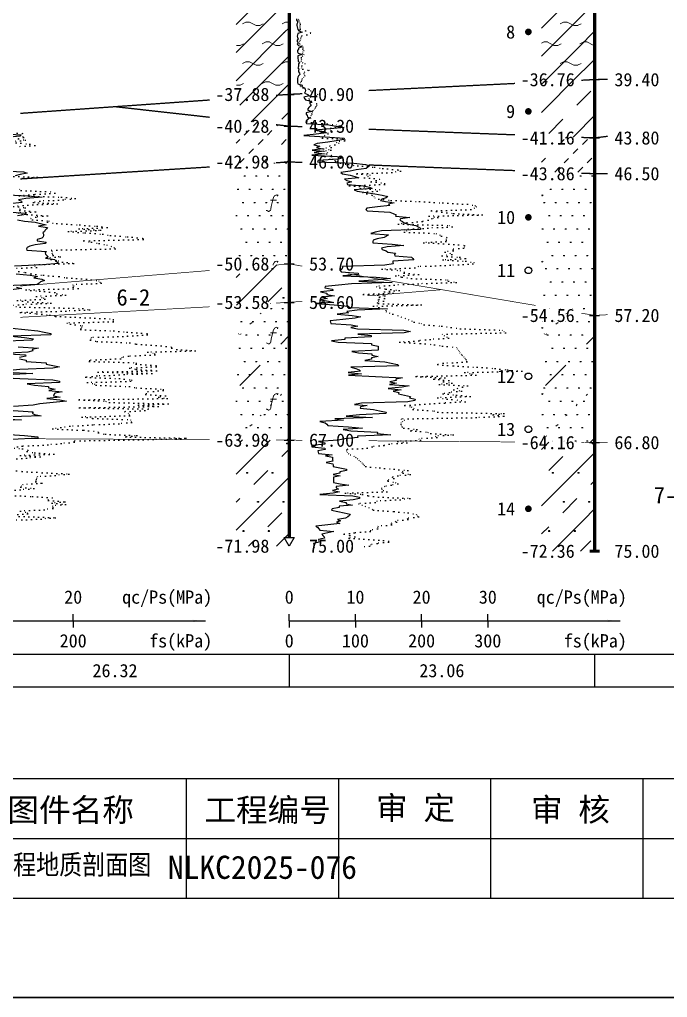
# Model space of a CAD drawing. Extents: x -37 to 3540, y -1485 to 297.
# Drawn here: x 1911.4 to 2009.3, y -891 to -743.4 of the extents above; entities that cross this region are included whole.
import ezdxf
from ezdxf.enums import TextEntityAlignment as Align

# ---------------------------------------------------------------- set-up
doc = ezdxf.new("R2010")
doc.units = 0
doc.linetypes.add('DOT', pattern=[6.35, 0, -6.35])
doc.layers.get('0').update_dxf_attribs({"linetype": 'CONTINUOUS'})
for name, color, linetype in [('CURVE', 200, 'CONTINUOUS'), ('FRAME', 7, 'CONTINUOUS'), ('HOLE', 41, 'CONTINUOUS'), ('RULER', 7, 'CONTINUOUS'), ('SAMPLE', 1, 'CONTINUOUS'), ('STRATUM', 241, 'CONTINUOUS')]:
    doc.layers.add(name, color=color, linetype=linetype)
doc.layers.add('HATCH', color=7, linetype='CONTINUOUS', lineweight=13)
doc.styles.add('ST', font='')
doc.styles.get('ST').set_extended_font_data('SimSun')
pattern_1 = [(45, (1559.7002, -891), (-2.12132, 2.12132), [10, 0]), (26.565, (1560.7743, -891.2536), (5.999823, 5.999812), [0.567, -12.849]), (0, (1560.2073, -891.2536), (0, 6), [0.567, -5.433]), (26.565, (1558.119, -891), (5.999823, 5.999812), [0.567, -12.849]), (0, (1558.626, -890.7464), (0, 6), [0.567, -5.433]), (153.435, (1560.2073, -891.2536), (-5.999818, -5e-06), [1.134, -12.2826]), (26.565, (1563.7743, -888.2536), (5.999823, 5.999812), [0.567, -12.849]), (0, (1563.2073, -888.2536), (0, 6), [0.567, -5.433]), (26.565, (1561.119, -888), (5.999823, 5.999812), [0.567, -12.849]), (0, (1561.626, -887.7464), (0, 6), [0.567, -5.433]), (153.435, (1563.2073, -888.2536), (-5.999818, -5e-06), [1.134, -12.2826])]
pattern_2 = [(45, (1559.7, -891), (-4.24264, 4.24264), [10, 0]), (45, (1560.761, -894.182), (-2.12132, 6.36396), [3, -3])]
pattern_3 = [(45, (1559.7, -891), (-6e-07, 6.99998), [0.9473, -8.9522]), (45, (1561.1, -889.6), (-6e-07, 6.99998), [0.9869, -8.9126]), (45, (1562.5, -888.2), (-6e-07, 6.99998), [1.06018, -8.83931]), (45, (1563.9, -886.8), (-6e-07, 6.99998), [0.94918, -8.95032]), (45, (1565.3, -885.4), (-6e-07, 6.99998), [1.0365, -8.86299]), (45, (1563.2, -891), (-6e-07, 6.99998), [1.01335, -8.88615]), (45, (1564.6, -889.6), (-6e-07, 6.99998), [1.07896, -12.12037]), (45, (1566, -888.2), (-6e-07, 6.99998), [0.99882, -8.90067]), (45, (1560.4, -886.8), (-4e-07, 6.99998), [1.05533, -8.84416]), (45, (1561.8, -885.4), (-4e-07, 6.99998), [1.0365, -8.86299])]
pattern_4 = [(82.875, (1558.8656, -892.206), (0.0003693, 10.0001764), [0.08929, -80.53371]), (143.13, (1558.9666, -892.2818), (-29.999964, 20.000054), [0.12627, -49.87373]), (172.875, (1559.1438, -892.304), (-70.0002457, 9.9996603), [0.17857, -80.44443]), (206.565, (1559.3223, -892.2147), (-9.999705, -9.999687), [0.19954, -22.16046]), (243.435, (1559.4115, -892.0363), (9e-06, -9.999696), [0.19954, -22.16146]), (255.964, (1559.5008, -891.679), (-0.0002, -9.999501), [0.36813, -40.86287]), (255.964, (1559.8108, -890.439), (-0.0002, -9.999501), [1.27838, -39.95262]), (255.964, (1559.8793, -890.165), (-0.0002, -9.999501), [0.28235, -40.94865]), (216.87, (1560.0695, -889.9108), (-9.999982, -10.000018), [0.12627, -49.87373]), (243.435, (1559.9685, -889.9865), (9e-06, -9.999696), [0.19954, -22.16146]), (206.565, (1560.248, -889.8215), (-9.999705, -9.999687), [0.19954, -22.16046]), (172.875, (1560.4252, -889.8437), (-70.0002457, 9.9996603), [0.17857, -80.44443]), (143.13, (1560.5262, -889.9194), (-29.999964, 20.000054), [0.12627, -49.87373]), (82.875, (1560.5152, -890.008), (0.0003693, 10.0001764), [0.08929, -80.53371]), (0, (1559.37, -890.66), (0, 10), [0.89286, -9.10714]), (0, (1559.7252, -891), (1, 2), [0, -1.75]), (0, (1559.7002, -890.975), (1, 2), [0, -1.75]), (0, (1559.7002, -891), (1, 2), [0, -1.75]), (0, (1559.6752, -891), (1, 2), [0, -1.75]), (0, (1559.7002, -891.025), (1, 2), [0, -1.75])]
pattern_5 = [(82.875, (1557.864, -893.6533), (0.000812, 22.000388), [0.1964, -177.1742]), (143.13, (1558.0863, -893.82), (-65.99992, 44.00012), [0.2778, -109.7222]), (172.875, (1558.476, -893.8687), (-154.00054, 21.999253), [0.39285, -176.97775]), (206.565, (1558.869, -893.672), (-21.99935, -21.99931), [0.439, -48.753]), (243.435, (1559.065, -893.28), (2e-05, -21.99933), [0.439, -48.7552]), (255.964, (1559.2615, -892.494), (-0.00044, -21.9989), [0.8099, -89.8983]), (255.964, (1559.9436, -889.7656), (-0.00044, -21.9989), [2.8124, -87.8958]), (255.964, (1560.094, -889.163), (-0.00044, -21.9989), [0.6212, -90.087]), (216.87, (1560.5128, -888.6037), (-21.99996, -22.00004), [0.2778, -109.7222]), (243.435, (1560.291, -888.77), (2e-05, -21.99933), [0.439, -48.7552]), (206.565, (1560.905, -888.407), (-21.99935, -21.99931), [0.439, -48.753]), (172.875, (1561.2952, -888.456), (-154.00054, 21.999253), [0.39285, -176.97775]), (143.13, (1561.5175, -888.6228), (-65.99992, 44.00012), [0.2778, -109.7222]), (82.875, (1561.493, -888.8177), (0.000812, 22.000388), [0.1964, -177.1742]), (0, (1558.975, -890.252), (0, 22), [1.9643, -20.0357]), (0, (1559.755, -891), (2.2, 4.4), [0, -3.85]), (0, (1559.7, -890.945), (2.2, 4.4), [0, -3.85]), (0, (1559.7, -891), (2.2, 4.4), [0, -3.85]), (0, (1559.645, -891), (2.2, 4.4), [0, -3.85]), (0, (1559.7, -891.055), (2.2, 4.4), [0, -3.85])]
pattern_6 = [(45, (1559.7, -891), (-2e-06, 15.39996), [4.3383, -17.4406]), (45, (1565.889, -884.777), (-2e-06, 15.39996), [4.38607, -17.3928]), (45, (1570.849, -879.819), (-2e-06, 15.39996), [3.98994, -17.78894]), (26.565, (1559.7, -883.3), (15.4, 15.4), [0.2123, -34.22315]), (36.8699, (1561.2402, -881.76), (15.4, 15.4), [0.43504, -76.56496]), (315, (1567.4, -875.653), (15.39996, 3e-06), [0.0727, -21.70617]), (26.565, (1567.4, -891), (15.4, 15.4), [0.31845, -34.117]), (26.565, (1568.94, -889.46), (15.4, 15.4), [0.2316, -34.20383]), (90, (1569.71, -888.69), (-15.4, -1e-06), [0.0633, -15.3367]), (26.565, (1570.48, -887.92), (15.4, 15.4), [0.2002, -68.6707]), (36.8699, (1572.0202, -886.38), (15.4, 15.4), [0.2435, -76.7565]), (45, (1573.56, -884.84), (-5e-07, 15.39996), [0.24005, -21.53884]), (315, (1574.911, -883.195), (15.39996, 3e-06), [0.0727, -21.70617]), (36.8699, (1562.7802, -880.22), (15.4, 15.4), [0.22493, -76.77507]), (53.1301, (1564.3202, -878.68), (30.8, 46.2), [0.29564, -76.70436]), (53.1301, (1565.8602, -877.14), (30.8, 46.2), [0.27774, -76.72226])]

# ---------------------------------------------------------------- blocks, each defined once
blk = doc.blocks.new('图签_A3长')
for p, q in [((0, 18), (-380, 18)), ((-188, 0), (-188, 18)), ((-165, 0), (-165, 18)), ((-142, 0), (-142, 18)), ((-119, 0), (-119, 18)), ((-320, 9), (0, 9)), ((-380, 0), (0, 0))]:
    blk.add_line(p, q)
at = {"style": 'ST'}
for s, p in [('图件名称', (-205.49, 13.3)), ('工程编号', (-175.73, 13.3)), ('审 定', (-153.38, 13.61)), ('审 核', (-129.99, 13.36))]:
    blk.add_text(s, height=3.5, dxfattribs=at).set_placement(p, align=Align.MIDDLE_CENTER)
for tag, p in [('01＿单位名称', (-349.98, 8.36)), ('02＿工程名称', (-271.3, 5.16)), ('04＿工程编号', (-176.51, 4.65)), ('05＿日期', (-35.59, 4.65)), ('06＿图号', (-11.16, 4.91))]:
    blk.add_attdef(tag, text='', height=3.5, dxfattribs=at).set_placement(p, align=Align.MIDDLE_CENTER)
at = {"style": 'ST', "width": 0.85}
blk.add_attdef('03＿图件名称', text='', height=3, dxfattribs=at).set_placement((-205.49, 5.05), align=Align.MIDDLE_CENTER)
blk = doc.blocks.new('Arrow')
for points in [[(-3.984779, 0.348623), (0, 0), (-3.189535, 0)], [(-3.189535, 0), (0, 0), (-3.984779, -0.348623)]]:
    blk.add_solid(points)
blk = doc.blocks.new('SampleSoilUndisturbed')
at = {"const_width": 0.5}
blk.add_lwpolyline([(-0.25, 0, 1), (0.25, 0, 1)], format="xyb", close=True, dxfattribs=at)
blk = doc.blocks.new('SampleSoilDisturbed')
blk.add_circle((0, 0), 0.5)

msp = doc.modelspace()

# ---------------------------------------------------------------- hatches: boundary and pattern name
at = {"layer": 'HATCH'}
h = msp.add_hatch(dxfattribs=at)
h.set_pattern_fill('YNNT', color=251, style=0)
h.set_pattern_definition(pattern_1)
h.paths.add_polyline_path([(1998.32, -734.02), (1990.32, -734.86), (1990.32, -752.81), (1998.32, -752.42)])
h.paths.add_polyline_path([(1975.52, -747.93), (1995.03, -747.93), (1995.03, -743.05), (1975.52, -743.05)], flags=9)
h.paths.add_polyline_path([(1986.25, -753.91), (1995.81, -753.91), (1995.81, -750.98), (1986.25, -750.98)], flags=9)
h.paths.add_polyline_path([(1986.25, -735.51), (1995.81, -735.51), (1995.81, -732.58), (1986.25, -732.58)], flags=9)
h = msp.add_hatch(dxfattribs=at)
h.set_pattern_fill('YNNT', color=251, style=0)
h.set_pattern_definition(pattern_1)
h.paths.add_polyline_path([(1952.19, -738.85), (1944.19, -739.17), (1944.19, -755.22), (1952.19, -754.65)])
h.paths.add_polyline_path([(1940.12, -756.14), (1949.68, -756.14), (1949.68, -753.21), (1940.12, -753.21)], flags=9)
h.paths.add_polyline_path([(1940.12, -740.34), (1949.68, -740.34), (1949.68, -737.41), (1940.12, -737.41)], flags=9)
h = msp.add_hatch(dxfattribs=at)
h.set_pattern_fill('FZNT', color=32, style=0)
h.set_pattern_definition(pattern_2)
h.paths.add_polyline_path([(1998.32, -752.42), (1990.32, -752.81), (1990.32, -760.92), (1998.32, -761.22)])
h.paths.add_polyline_path([(1975.51, -759.41), (1991.46, -759.41), (1991.46, -754.46), (1975.51, -754.46)], flags=9)
h.paths.add_polyline_path([(1986.25, -762.71), (1995.81, -762.71), (1995.81, -759.78), (1986.25, -759.78)], flags=9)
h.paths.add_polyline_path([(1986.25, -753.91), (1995.81, -753.91), (1995.81, -750.98), (1986.25, -750.98)], flags=9)
h = msp.add_hatch(dxfattribs=at)
h.set_pattern_fill('FZNT', color=32, style=0)
h.set_pattern_definition(pattern_2)
h.paths.add_polyline_path([(1952.19, -754.65), (1944.19, -755.22), (1944.19, -758.56), (1952.19, -759.45)])
h.paths.add_polyline_path([(1940.12, -760.94), (1949.68, -760.94), (1949.68, -758.01), (1940.12, -758.01)], flags=9)
h.paths.add_polyline_path([(1940.12, -756.14), (1949.68, -756.14), (1949.68, -753.21), (1940.12, -753.21)], flags=9)
h = msp.add_hatch(dxfattribs=at)
h.set_pattern_fill('NZFT', color=52, style=0)
h.set_pattern_definition(pattern_3)
h.paths.add_polyline_path([(1952.19, -759.45), (1944.19, -758.56), (1944.19, -765.36), (1952.19, -764.85)])
h.paths.add_polyline_path([(1940.12, -766.34), (1949.68, -766.34), (1949.68, -763.41), (1940.12, -763.41)], flags=9)
h.paths.add_polyline_path([(1940.12, -760.94), (1949.68, -760.94), (1949.68, -758.01), (1940.12, -758.01)], flags=9)
h = msp.add_hatch(dxfattribs=at)
h.set_pattern_fill('NZFT', color=52, style=0)
h.set_pattern_definition(pattern_3)
h.paths.add_polyline_path([(1998.32, -761.22), (1990.32, -760.92), (1990.32, -766.32), (1998.32, -766.62)])
h.paths.add_polyline_path([(1975.51, -765.21), (1991.46, -765.21), (1991.46, -760.26), (1975.51, -760.26)], flags=9)
h.paths.add_polyline_path([(1986.25, -768.11), (1995.81, -768.11), (1995.81, -765.18), (1986.25, -765.18)], flags=9)
h.paths.add_polyline_path([(1986.25, -762.71), (1995.81, -762.71), (1995.81, -759.78), (1986.25, -759.78)], flags=9)
h = msp.add_hatch(dxfattribs=at)
h.set_pattern_fill('FS', color=142, style=0)
h.set_pattern_definition(pattern_4)
h.paths.add_polyline_path([(1952.19, -764.85), (1944.19, -765.36), (1944.19, -780.91), (1952.19, -780.25)])
h.paths.add_polyline_path([(1940.12, -781.74), (1949.68, -781.74), (1949.68, -778.81), (1940.12, -778.81)], flags=9)
h.paths.add_polyline_path([(1940.12, -766.34), (1949.68, -766.34), (1949.68, -763.41), (1940.12, -763.41)], flags=9)
h = msp.add_hatch(dxfattribs=at)
h.set_pattern_fill('FS', color=142, style=0)
h.set_pattern_definition(pattern_4)
h.paths.add_polyline_path([(1998.32, -766.62), (1990.32, -766.32), (1990.32, -786.68), (1998.32, -788.02)])
h.paths.add_polyline_path([(1967.44, -785.93), (1994.12, -785.93), (1994.12, -780.99), (1967.44, -780.99)], flags=9)
h.paths.add_polyline_path([(1986.25, -789.51), (1995.81, -789.51), (1995.81, -786.58), (1986.25, -786.58)], flags=9)
h.paths.add_polyline_path([(1986.25, -768.11), (1995.81, -768.11), (1995.81, -765.18), (1986.25, -765.18)], flags=9)
h = msp.add_hatch(dxfattribs=at)
h.set_pattern_fill('FZNT', color=32, style=0)
h.set_pattern_definition(pattern_2)
h.paths.add_polyline_path([(1952.19, -780.25), (1944.19, -780.91), (1944.19, -786.5), (1952.19, -786.05)])
h.paths.add_polyline_path([(1919.01, -788.37), (1945.68, -788.37), (1945.68, -783.42), (1919.01, -783.42)], flags=9)
h.paths.add_polyline_path([(1940.12, -787.54), (1949.68, -787.54), (1949.68, -784.61), (1940.12, -784.61)], flags=9)
h.paths.add_polyline_path([(1940.12, -781.74), (1949.68, -781.74), (1949.68, -778.81), (1940.12, -778.81)], flags=9)
h = msp.add_hatch(dxfattribs=at)
h.set_pattern_fill('FS', color=32, scale=2.2, style=0)
h.set_pattern_definition(pattern_5)
h.paths.add_polyline_path([(1952.19, -780.25), (1944.19, -780.91), (1944.19, -786.5), (1952.19, -786.05)])
h.paths.add_polyline_path([(1919.01, -788.37), (1945.68, -788.37), (1945.68, -783.42), (1919.01, -783.42)], flags=9)
h.paths.add_polyline_path([(1940.12, -787.54), (1949.68, -787.54), (1949.68, -784.61), (1940.12, -784.61)], flags=9)
h.paths.add_polyline_path([(1940.12, -781.74), (1949.68, -781.74), (1949.68, -778.81), (1940.12, -778.81)], flags=9)
h = msp.add_hatch(dxfattribs=at)
h.set_pattern_fill('FS', color=142, style=0)
h.set_pattern_definition(pattern_4)
h.paths.add_polyline_path([(1952.19, -786.05), (1944.19, -786.5), (1944.19, -806.81), (1952.19, -806.85)])
h.paths.add_polyline_path([(1940.12, -808.34), (1949.68, -808.34), (1949.68, -805.41), (1940.12, -805.41)], flags=9)
h.paths.add_polyline_path([(1940.12, -787.54), (1949.68, -787.54), (1949.68, -784.61), (1940.12, -784.61)], flags=9)
h = msp.add_hatch(dxfattribs=at)
h.set_pattern_fill('SZFT', color=142, scale=2.2, style=0)
h.set_pattern_definition(pattern_6)
h.paths.add_polyline_path([(1952.19, -786.05), (1944.19, -786.5), (1944.19, -806.81), (1952.19, -806.85)])
h.paths.add_polyline_path([(1940.12, -808.34), (1949.68, -808.34), (1949.68, -805.41), (1940.12, -805.41)], flags=9)
h.paths.add_polyline_path([(1940.12, -787.54), (1949.68, -787.54), (1949.68, -784.61), (1940.12, -784.61)], flags=9)
h = msp.add_hatch(dxfattribs=at)
h.set_pattern_fill('FS', color=142, style=0)
h.set_pattern_definition(pattern_4)
h.paths.add_polyline_path([(1998.32, -788.02), (1990.32, -786.68), (1990.32, -807.16), (1998.32, -807.22)])
h.paths.add_polyline_path([(1975.51, -798.28), (1995.04, -798.28), (1995.04, -793.34), (1975.51, -793.34)], flags=9)
h.paths.add_polyline_path([(1986.25, -808.71), (1995.81, -808.71), (1995.81, -805.78), (1986.25, -805.78)], flags=9)
h.paths.add_polyline_path([(1986.25, -789.51), (1995.81, -789.51), (1995.81, -786.58), (1986.25, -786.58)], flags=9)
h = msp.add_hatch(dxfattribs=at)
h.set_pattern_fill('SZFT', color=142, scale=2.2, style=0)
h.set_pattern_definition(pattern_6)
h.paths.add_polyline_path([(1998.32, -788.02), (1990.32, -786.68), (1990.32, -807.16), (1998.32, -807.22)])
h.paths.add_polyline_path([(1975.51, -798.28), (1995.04, -798.28), (1995.04, -793.34), (1975.51, -793.34)], flags=9)
h.paths.add_polyline_path([(1986.25, -808.71), (1995.81, -808.71), (1995.81, -805.78), (1986.25, -805.78)], flags=9)
h.paths.add_polyline_path([(1986.25, -789.51), (1995.81, -789.51), (1995.81, -786.58), (1986.25, -786.58)], flags=9)
h = msp.add_hatch(dxfattribs=at)
h.set_pattern_fill('FZNT', color=32, style=0)
h.set_pattern_definition(pattern_2)
h.paths.add_polyline_path([(1952.19, -806.85), (1944.19, -806.81), (1944.19, -822.85), (1952.19, -822.85), (1951.44, -821.55), (1952.19, -821.55)])
h.paths.add_polyline_path([(1940.12, -824.34), (1949.68, -824.34), (1949.68, -821.41), (1940.12, -821.41)], flags=9)
h.paths.add_polyline_path([(1940.12, -808.34), (1949.68, -808.34), (1949.68, -805.41), (1940.12, -805.41)], flags=9)
h = msp.add_hatch(dxfattribs=at)
h.set_pattern_fill('FS', color=32, scale=2.2, style=0)
h.set_pattern_definition(pattern_5)
h.paths.add_polyline_path([(1952.19, -806.85), (1944.19, -806.81), (1944.19, -822.85), (1952.19, -822.85), (1951.44, -821.55), (1952.19, -821.55)])
h.paths.add_polyline_path([(1940.12, -824.34), (1949.68, -824.34), (1949.68, -821.41), (1940.12, -821.41)], flags=9)
h.paths.add_polyline_path([(1940.12, -808.34), (1949.68, -808.34), (1949.68, -805.41), (1940.12, -805.41)], flags=9)
h = msp.add_hatch(dxfattribs=at)
h.set_pattern_fill('FZNT', color=32, style=0)
h.set_pattern_definition(pattern_2)
h.paths.add_polyline_path([(1998.32, -807.22), (1990.32, -807.16), (1990.32, -823.62), (1998.32, -823.62)])
h.paths.add_polyline_path([(1975.51, -817.35), (2002.19, -817.35), (2002.19, -812.41), (1975.51, -812.41)], flags=9)
h.paths.add_polyline_path([(1986.25, -825.11), (1995.81, -825.11), (1995.81, -822.18), (1986.25, -822.18)], flags=9)
h.paths.add_polyline_path([(1986.25, -808.71), (1995.81, -808.71), (1995.81, -805.78), (1986.25, -805.78)], flags=9)
h = msp.add_hatch(dxfattribs=at)
h.set_pattern_fill('FS', color=32, scale=2.2, style=0)
h.set_pattern_definition(pattern_5)
h.paths.add_polyline_path([(1998.32, -807.22), (1990.32, -807.16), (1990.32, -823.62), (1998.32, -823.62)])
h.paths.add_polyline_path([(1975.51, -817.35), (2002.19, -817.35), (2002.19, -812.41), (1975.51, -812.41)], flags=9)
h.paths.add_polyline_path([(1986.25, -825.11), (1995.81, -825.11), (1995.81, -822.18), (1986.25, -822.18)], flags=9)
h.paths.add_polyline_path([(1986.25, -808.71), (1995.81, -808.71), (1995.81, -805.78), (1986.25, -805.78)], flags=9)

# ---------------------------------------------------------------- linework, layer by layer
at = {"layer": 'CURVE', "color": 30, "linetype": 'Continuous'}
for points in [[(1953.29, -743.25), (1953.31, -743.45), (1953.45, -743.65), (1953.42, -743.85), (1953.33, -744.05), (1953.36, -744.25), (1953.39, -744.45), (1953.43, -744.65), (1953.47, -744.85), (1953.64, -745.05), (1954.12, -745.25), (1953.48, -745.45), (1953.43, -745.65), (1953.41, -745.85), (1953.43, -746.05), (1953.53, -746.25), (1953.4, -746.45), (1953.41, -746.65), (1953.53, -746.85), (1953.39, -747.05), (1953.59, -747.25), (1954.11, -747.45), (1953.57, -747.65), (1953.58, -747.85), (1953.46, -748.05), (1953.44, -748.25), (1953.53, -748.45), (1954.15, -748.65), (1953.51, -748.85), (1953.51, -749.05), (1953.51, -749.25), (1953.55, -749.45), (1953.52, -749.65), (1953.76, -749.85), (1953.59, -750.05), (1953.6, -750.25), (1953.58, -750.45), (1953.47, -750.65), (1953.64, -750.85), (1953.59, -751.05), (1953.57, -751.25), (1953.76, -751.45), (1953.81, -751.65), (1953.61, -751.85), (1953.48, -752.05), (1953.46, -752.25), (1953.42, -752.45), (1953.44, -752.65), (1953.44, -752.85), (1953.51, -753.05), (1954.13, -753.25), (1954.09, -753.45), (1954.43, -753.65), (1954.58, -753.85), (1954.65, -754.05), (1954.61, -754.25), (1954.52, -754.45), (1955.02, -754.65), (1955.24, -754.85), (1954.4, -755.05), (1954.5, -755.25), (1954.63, -755.45), (1955.3, -755.65), (1955.28, -755.85), (1955.32, -756.05), (1955.49, -756.25), (1955.37, -756.45), (1955.14, -756.65), (1955.01, -756.85), (1955.02, -757.05), (1955.58, -757.25), (1954.74, -757.45), (1954.74, -757.65), (1954.9, -757.85), (1954.94, -758.05), (1955.23, -758.25), (1954.99, -758.45), (1954.74, -758.65), (1954.72, -758.85), (1954.79, -759.05), (1958.17, -759.25), (1959.21, -759.45), (1960.48, -759.65), (1958.4, -759.85), (1956.02, -760.05), (1957.52, -760.25), (1957.81, -760.45), (1956.28, -760.65), (1954.4, -760.85), (1957.6, -761.05), (1960.48, -761.25), (1960.45, -761.45), (1959.3, -761.65), (1958, -761.85), (1956.41, -762.05), (1955.92, -762.25), (1956.8, -762.45), (1956.29, -762.65), (1957.25, -762.85), (1955.68, -763.05), (1957.44, -763.25), (1955.96, -763.45), (1957.54, -763.65), (1955.62, -763.85), (1959.43, -764.05), (1960.34, -764.25), (1959.57, -764.45), (1956.55, -764.65), (1956.45, -764.85), (1961.95, -765.05), (1963.72, -765.25), (1964.3, -765.45), (1964.06, -765.65), (1963.83, -765.85), (1962.28, -766.05), (1961.39, -766.25), (1959.98, -766.45), (1960.24, -766.65), (1961.4, -766.85), (1962.08, -767.05), (1962.71, -767.25), (1960.53, -767.45), (1960.88, -767.65), (1961.6, -767.85), (1960.87, -768.05), (1961, -768.25), (1963.41, -768.45), (1964.32, -768.65), (1964.73, -768.85), (1961.99, -769.05), (1962.46, -769.25), (1963.81, -769.45), (1965.1, -769.65), (1966.25, -769.85), (1967.11, -770.05), (1966.85, -770.25), (1966.19, -770.45), (1965.96, -770.65), (1966.72, -770.85), (1968.03, -771.05), (1967.21, -771.25), (1967.38, -771.45), (1965.51, -771.65), (1963.89, -771.85), (1963.77, -772.05), (1963.95, -772.25), (1967.39, -772.45), (1967.91, -772.65), (1968.33, -772.85), (1968.24, -773.05), (1970.4, -773.25), (1969.02, -773.45), (1968.88, -773.65), (1969.3, -773.85), (1969.55, -774.05), (1970.15, -774.25), (1971.34, -774.45), (1971.67, -774.65), (1972.04, -774.85), (1972.01, -775.05), (1966.12, -775.25), (1965.19, -775.45), (1964.54, -775.65), (1967.21, -775.85), (1966.89, -776.05), (1966.55, -776.25), (1965.48, -776.45), (1964.89, -776.65), (1964.8, -776.85), (1964.81, -777.05), (1967.72, -777.25), (1969.51, -777.45), (1967, -777.65), (1966.12, -777.85), (1966.22, -778.05), (1966.85, -778.25), (1967.08, -778.45), (1968.27, -778.65), (1968.07, -778.85), (1968.13, -779.05), (1970.67, -779.25), (1970.86, -779.45), (1971, -779.65), (1967.86, -779.85), (1967.82, -780.05), (1967.87, -780.25), (1966.62, -780.45), (1960.26, -780.65), (1960.23, -780.85), (1960.15, -781.05), (1959.9, -781.25), (1960.04, -781.45), (1962.61, -781.65), (1962.64, -781.85), (1960.28, -782.05), (1965.32, -782.25), (1967.48, -782.45), (1965.65, -782.65), (1962.71, -782.85), (1967.76, -783.05), (1961.6, -783.25), (1959.64, -783.45), (1957.63, -783.65), (1957.59, -783.85), (1958.69, -784.05), (1958.82, -784.25), (1956.9, -784.45), (1957.87, -784.65), (1957.85, -784.85), (1959.04, -785.05), (1957.24, -785.25), (1957.9, -785.45), (1956.93, -785.65), (1958.1, -785.85), (1958.92, -786.05), (1956.22, -786.25), (1959, -786.45), (1961.08, -786.65), (1961.35, -786.85), (1967.05, -787.05), (1962.46, -787.25), (1960.89, -787.45), (1961.12, -787.65), (1959.41, -787.85), (1961.68, -788.05), (1963.02, -788.25), (1962.15, -788.45), (1960.27, -788.65), (1958.37, -788.85), (1958.44, -789.05), (1958.48, -789.25), (1961.53, -789.45), (1962.53, -789.65), (1961.51, -789.85), (1962.52, -790.05), (1969.51, -790.25), (1970.53, -790.45), (1969.54, -790.65), (1962.55, -790.85), (1964.55, -791.05), (1964.56, -791.25), (1960.58, -791.45), (1960.6, -791.65), (1958.59, -791.85), (1959.6, -792.05), (1964.61, -792.25), (1964.63, -792.45), (1965.63, -792.65), (1965.64, -792.85), (1965.63, -793.05), (1965.64, -793.25), (1961.65, -793.45), (1962.65, -793.65), (1964.65, -793.85), (1964.66, -794.05), (1965.65, -794.25), (1964.61, -794.45), (1964.63, -794.65), (1963.61, -794.85), (1966.61, -795.05), (1967.6, -795.25), (1968.54, -795.45), (1968.76, -795.65), (1961.49, -795.85), (1962.27, -796.05), (1962.76, -796.25), (1962.96, -796.45), (1961.1, -796.65), (1963.11, -796.85), (1961.14, -797.05), (1965.21, -797.25), (1969.28, -797.45), (1968.3, -797.65), (1968.36, -797.85), (1967.38, -798.05), (1968.38, -798.25), (1967.33, -798.45), (1970.31, -798.65), (1969.26, -798.85), (1967.15, -799.05), (1969.08, -799.25), (1967.87, -799.45), (1968.77, -799.65), (1968.68, -799.85), (1969.59, -800.05), (1970.49, -800.25), (1970.35, -800.45), (1971.24, -800.65), (1971.17, -800.85), (1970.11, -801.05), (1963.09, -801.25), (1962.05, -801.45), (1963.97, -801.65), (1962.94, -801.85), (1962.93, -802.05), (1964.9, -802.25), (1965.84, -802.45), (1966.81, -802.65), (1966.8, -802.85), (1962.8, -803.05), (1960.8, -803.25), (1964.79, -803.45), (1959.07, -803.65), (1960.4, -803.85), (1956.83, -804.05), (1957.63, -804.25), (1957.87, -804.45), (1958, -804.65), (1961.12, -804.85), (1963.26, -805.05), (1960.36, -805.25), (1961.49, -805.45), (1965.53, -805.65), (1965.45, -805.85), (1967.52, -806.05), (1962.52, -806.25), (1962.54, -806.45), (1960.57, -806.65), (1959.57, -806.85), (1956.59, -807.05), (1957.59, -807.25), (1957.59, -807.45), (1955.6, -807.65), (1955.59, -807.85), (1957.59, -808.05), (1957.62, -808.25), (1956.51, -808.45), (1956.56, -808.65), (1956.61, -808.85), (1958.66, -809.05), (1957.69, -809.25), (1958.71, -809.45), (1958.72, -809.65), (1958.74, -809.85), (1958.77, -810.05), (1957.79, -810.25), (1958.8, -810.45), (1958.82, -810.65), (1958.84, -810.85), (1959.83, -811.05), (1960.85, -811.25), (1960.86, -811.45), (1959.86, -811.65), (1959.85, -811.85), (1958.83, -812.05), (1959.87, -812.25), (1958.88, -812.45), (1958.89, -812.65), (1958.88, -812.85), (1958.87, -813.05), (1958.89, -813.25), (1959.89, -813.45), (1961.18, -813.65), (1959.29, -813.85), (1959.28, -814.05), (1959.62, -814.25), (1958.73, -814.45), (1959.79, -814.65), (1958.84, -814.85), (1956.8, -815.05), (1961.82, -815.25), (1962.83, -815.45), (1962.83, -815.65), (1961.83, -815.85), (1959.8, -816.05), (1960.79, -816.25), (1960.77, -816.45), (1961.74, -816.65), (1959.72, -816.85), (1959.71, -817.05), (1958.66, -817.25), (1958.59, -817.45), (1959.53, -817.65), (1960.47, -817.85), (1961.41, -818.05), (1961.28, -818.25), (1961.03, -818.45), (1960.7, -818.65), (1959.48, -818.85), (1959.93, -819.05), (1959.32, -819.25), (1959.81, -819.45), (1958.01, -819.65), (1956.19, -819.85), (1956.52, -820.05), (1956.67, -820.25), (1956.8, -820.45), (1958.92, -820.65), (1958.04, -820.85), (1957.13, -821.05), (1957.26, -821.25), (1957.46, -821.45), (1957.54, -821.65), (1956.59, -821.85), (1956.66, -822.05), (1956.72, -822.25), (1955.84, -822.45), (1955.9, -822.65), (1955.93, -822.85), (1955.98, -823.05)], [(1908.32, -760.57), (1911.65, -760.77), (1911.5, -760.97), (1909.52, -761.17)], [(1908.84, -766.17), (1912.03, -766.37), (1912.61, -766.57), (1911.55, -766.77), (1910.77, -766.97)], [(1908.66, -769.77), (1912.68, -769.97), (1914.84, -770.17), (1912.39, -770.37), (1911.28, -770.57), (1911.75, -770.77), (1911.8, -770.97), (1909.94, -771.17)], [(1909.6, -772.37), (1912.3, -772.57), (1912.46, -772.77), (1911.15, -772.97)], [(1911.13, -773.57), (1912.21, -773.77), (1913.79, -773.97), (1914.63, -774.17), (1915.46, -774.37), (1914.32, -774.57), (1915.69, -774.77), (1915.52, -774.97), (1915.3, -775.17), (1915.21, -775.37), (1914.95, -775.57), (1915.07, -775.77), (1915.05, -775.97), (1915.01, -776.17), (1914.82, -776.37), (1914.11, -776.57), (1914.13, -776.77), (1915.47, -776.97), (1915.32, -777.17), (1913.8, -777.37), (1913, -777.57), (1912.59, -777.77), (1912.49, -777.97), (1912.57, -778.17), (1915.51, -778.37), (1915.34, -778.57), (1915.37, -778.77), (1915.59, -778.97), (1915.79, -779.17), (1915.37, -779.37), (1916.78, -779.57), (1916.86, -779.77), (1917.16, -779.97), (1917.36, -780.17), (1914.92, -780.37), (1910.68, -780.57)], [(1910.91, -781.77), (1913.07, -781.97), (1914.14, -782.17), (1913.58, -782.37), (1914.82, -782.57), (1915.24, -782.77), (1914.6, -782.97), (1914.39, -783.17), (1914.1, -783.37), (1909.4, -783.57)], [(1911.01, -783.77), (1911.8, -783.97), (1910.17, -784.17)], [(1910.3, -789.97), (1912.22, -790.17), (1914.21, -790.37), (1915.18, -790.57), (1916.16, -790.77), (1916.17, -790.97), (1910.19, -791.17), (1912.2, -791.37), (1913.55, -791.57), (1913.36, -791.77), (1908.33, -791.97)], [(1911.25, -792.77), (1914.3, -792.97), (1913.34, -793.17), (1913.46, -793.37), (1912.71, -793.57), (1908.96, -793.77), (1912.37, -793.97), (1912.4, -794.17), (1911.42, -794.37)], [(1911.42, -794.57), (1912.44, -794.77), (1912.45, -794.97), (1915.45, -795.17), (1915.45, -795.37), (1916.46, -795.57), (1917.46, -795.77), (1916.47, -795.97), (1911.47, -796.17), (1909.47, -796.37)], [(1909.47, -796.57), (1913.47, -796.77), (1910.47, -796.97)], [(1907.48, -797.37), (1911.47, -797.57), (1916.47, -797.77), (1917.47, -797.97), (1917.49, -798.17), (1912.59, -798.37), (1913.69, -798.57), (1915.8, -798.77), (1915.83, -798.97), (1916.84, -799.17), (1915.85, -799.37), (1917.86, -799.57), (1916.8, -799.77), (1916.62, -799.97), (1916.59, -800.17), (1917.58, -800.37), (1915.57, -800.57), (1917.55, -800.77), (1918.55, -800.97), (1916.54, -801.17), (1914.53, -801.37), (1913.52, -801.57), (1910.52, -801.77)], [(1910.5, -802.37), (1913.49, -802.57), (1913.35, -802.77), (1913.68, -802.97), (1914.73, -803.17), (1908.76, -803.37)], [(1907.76, -803.57), (1911.76, -803.77), (1906.78, -803.97)], [(1909.19, -805.97), (1912.19, -806.17), (1914.21, -806.37), (1914.22, -806.57), (1910.23, -806.77)]]:
    msp.add_lwpolyline(points, dxfattribs=at)
at = {"layer": 'CURVE', "color": 100, "linetype": 'DOT', "ltscale": 0.1}
for points in [[(1953.54, -743.25), (1953.61, -743.45), (1953.69, -743.65), (1953.81, -743.85), (1953.84, -744.05), (1953.81, -744.25), (1953.79, -744.45), (1953.8, -744.65), (1953.85, -744.85), (1954.65, -745.05), (1955.34, -745.25), (1955.45, -745.45), (1954.86, -745.65), (1954.05, -745.85), (1953.92, -746.05), (1953.94, -746.25), (1953.83, -746.45), (1953.79, -746.65), (1953.71, -746.85), (1953.77, -747.05), (1954.05, -747.25), (1954.27, -747.45), (1954.27, -747.65), (1954.2, -747.85), (1954.42, -748.05), (1954.24, -748.25), (1954.13, -748.45), (1954.42, -748.65), (1954.22, -748.85), (1953.97, -749.05), (1954, -749.25), (1954.02, -749.45), (1953.94, -749.65), (1954.14, -749.85), (1954.58, -750.05), (1954.05, -750.25), (1954.1, -750.45), (1953.98, -750.65), (1954.23, -750.85), (1955.19, -751.05), (1954.53, -751.25), (1954.36, -751.45), (1954.45, -751.65), (1954.53, -751.85), (1954.4, -752.05), (1954.16, -752.25), (1954.12, -752.45), (1953.99, -752.65), (1953.95, -752.85), (1953.74, -753.05), (1953.81, -753.25), (1953.87, -753.45), (1954.28, -753.65), (1955.17, -753.85), (1955.37, -754.05), (1955.56, -754.25), (1956.14, -754.45), (1956.51, -754.65), (1956.27, -754.85), (1955.39, -755.05), (1955.17, -755.25), (1955.17, -755.45), (1955.49, -755.65), (1955.55, -755.85), (1956.29, -756.05), (1956.39, -756.25), (1956.23, -756.45), (1956.19, -756.65), (1956.01, -756.85), (1955.77, -757.05), (1955.74, -757.25), (1955.56, -757.45), (1955.6, -757.65), (1955.52, -757.85), (1955.3, -758.05), (1955.43, -758.25), (1954.91, -758.45), (1954.87, -758.65), (1954.8, -758.85), (1957.21, -759.05), (1959.27, -759.25), (1959.61, -759.45), (1959.18, -759.65), (1957.69, -759.85), (1958.45, -760.05), (1958.52, -760.25), (1958.03, -760.45), (1958.05, -760.65), (1957.55, -760.85), (1957.2, -761.05), (1957.24, -761.25), (1960.61, -761.45), (1960.54, -761.65), (1959.28, -761.85), (1959.71, -762.05), (1959.08, -762.25), (1958.26, -762.45), (1958.55, -762.65), (1957.38, -762.85), (1958.49, -763.05), (1957.5, -763.25), (1957.98, -763.45), (1957.84, -763.65), (1958.59, -763.85), (1958.36, -764.05), (1958.7, -764.25), (1958.32, -764.45), (1959.15, -764.65), (1959.21, -764.85), (1959.93, -765.05), (1961.12, -765.25), (1962.54, -765.45), (1965.09, -765.65), (1966.31, -765.85), (1968.61, -766.05), (1969, -766.25), (1967.69, -766.45), (1962.41, -766.65), (1964.41, -766.85), (1964.13, -767.05), (1963.58, -767.25), (1965.9, -767.45), (1965.32, -767.65), (1964.57, -767.85), (1966.57, -768.05), (1966.57, -768.25), (1961.32, -768.45), (1963.54, -768.65), (1962.96, -768.85), (1965.86, -769.05), (1965.5, -769.25), (1963.28, -769.45), (1963.89, -769.65), (1964.69, -769.85), (1964.97, -770.05), (1965.1, -770.25), (1965.72, -770.45), (1967.61, -770.65), (1971.89, -770.85), (1975.42, -771.05), (1979.1, -771.25), (1980.24, -771.45), (1980.49, -771.65), (1980.18, -771.85), (1979.62, -772.05), (1973.69, -772.25), (1975.25, -772.45), (1977.07, -772.65), (1981.36, -772.85), (1973.32, -773.05), (1974.66, -773.25), (1973.71, -773.45), (1973.16, -773.65), (1972.26, -773.85), (1969.92, -774.05), (1968.7, -774.25), (1976.33, -774.45), (1976.79, -774.65), (1973.15, -774.85), (1969.56, -775.05), (1969.97, -775.25), (1969.61, -775.45), (1974.34, -775.65), (1974.89, -775.85), (1975.21, -776.05), (1976, -776.25), (1975.92, -776.45), (1975.88, -776.65), (1975.87, -776.85), (1972.54, -777.05), (1976.32, -777.25), (1978.66, -777.45), (1978.68, -777.65), (1978.52, -777.85), (1976.91, -778.05), (1976.95, -778.25), (1975.74, -778.45), (1976.46, -778.65), (1976.74, -778.85), (1975.3, -779.05), (1977.97, -779.25), (1978.8, -779.45), (1975.45, -779.65), (1978.85, -779.85), (1980.13, -780.05), (1979.94, -780.25), (1976.5, -780.45), (1971.73, -780.65), (1971.16, -780.85), (1966.24, -781.05), (1968.9, -781.25), (1969.54, -781.45), (1969.57, -781.65), (1971.7, -781.85), (1968.29, -782.05), (1969.25, -782.25), (1970.67, -782.45), (1976.09, -782.65), (1976.27, -782.85), (1977.41, -783.05), (1971.65, -783.25), (1968.05, -783.45), (1965.31, -783.65), (1965.86, -783.85), (1966.82, -784.05), (1968.79, -784.25), (1966.59, -784.45), (1967.91, -784.65), (1963.4, -784.85), (1966.64, -785.05), (1965.83, -785.25), (1966.56, -785.45), (1965.7, -785.65), (1966.43, -785.85), (1965.42, -786.05), (1965.7, -786.25), (1972.14, -786.45), (1964.91, -786.65), (1965.74, -786.85), (1966.31, -787.05), (1966.79, -787.25), (1966.8, -787.45), (1967.27, -787.65), (1967.84, -787.85), (1968.55, -788.05), (1969.05, -788.25), (1969.67, -788.45), (1970.17, -788.65), (1970.67, -788.85), (1971.06, -789.05), (1972.1, -789.25), (1972.59, -789.45), (1975.22, -789.65), (1976.66, -789.85), (1978.05, -790.05), (1984.34, -790.25), (1984.6, -790.45), (1984.86, -790.65), (1975.29, -790.85), (1975.56, -791.05), (1975.95, -791.25), (1976.25, -791.45), (1973.5, -791.65), (1971.75, -791.85), (1968.92, -792.05), (1972.01, -792.25), (1974.16, -792.45), (1975.33, -792.65), (1977.44, -792.85), (1977.56, -793.05), (1977.75, -793.25), (1977.88, -793.45), (1977.96, -793.65), (1978.18, -793.85), (1978.28, -794.05), (1978.5, -794.25), (1978.7, -794.45), (1978.85, -794.65), (1978.92, -794.85), (1979.04, -795.05), (1975.47, -795.25), (1974.65, -795.45), (1977, -795.65), (1980.6, -795.85), (1983.29, -796.05), (1985.15, -796.25), (1987.32, -796.45), (1978.7, -796.65), (1979.72, -796.85), (1980.4, -797.05), (1971.36, -797.25), (1975.68, -797.45), (1974.04, -797.65), (1976.3, -797.85), (1975.52, -798.05), (1976.75, -798.25), (1974.87, -798.45), (1979.13, -798.65), (1978.38, -798.85), (1977.6, -799.05), (1977.07, -799.25), (1978.23, -799.45), (1976.4, -799.65), (1975.46, -799.85), (1977.48, -800.05), (1979.54, -800.25), (1974.62, -800.45), (1976.04, -800.65), (1978.15, -800.85), (1978.76, -801.05), (1975.63, -801.25), (1971.94, -801.45), (1969.64, -801.65), (1970.63, -801.85), (1971, -802.05), (1970.9, -802.25), (1974.02, -802.45), (1974.62, -802.65), (1984.63, -802.85), (1983.02, -803.05), (1984.6, -803.25), (1980.45, -803.45), (1969.07, -803.65), (1969.58, -803.85), (1969.31, -804.05), (1969.1, -804.25), (1969.03, -804.45), (1969.08, -804.65), (1969.22, -804.85), (1969.48, -805.05), (1971.49, -805.25), (1970.57, -805.45), (1973.08, -805.65), (1973.6, -805.85), (1976.95, -806.05), (1974.25, -806.25), (1974.48, -806.45), (1971.75, -806.65), (1972.04, -806.85), (1968.61, -807.05), (1969.94, -807.25), (1967.27, -807.45), (1966.49, -807.65), (1964.73, -807.85), (1963.97, -808.05), (1960.85, -808.25), (1960.86, -808.45), (1960.94, -808.65), (1961.11, -808.85), (1961.39, -809.05), (1961.93, -809.25), (1962.22, -809.45), (1962.46, -809.65), (1962.71, -809.85), (1962.89, -810.05), (1963.16, -810.25), (1963.33, -810.45), (1963.47, -810.65), (1963.74, -810.85), (1965.86, -811.05), (1968.02, -811.25), (1970.09, -811.45), (1969.21, -811.65), (1969.38, -811.85), (1970.48, -812.05), (1968.62, -812.25), (1967.69, -812.45), (1967.98, -812.65), (1967.05, -812.85), (1967.12, -813.05), (1968.19, -813.25), (1968.61, -813.45), (1967.61, -813.65), (1966.63, -813.85), (1966.13, -814.05), (1966.15, -814.25), (1966.4, -814.45), (1966.95, -814.65), (1960.69, -814.85), (1963.25, -815.05), (1964.18, -815.25), (1965.67, -815.45), (1970.4, -815.65), (1968.96, -815.85), (1965.46, -816.05), (1965.17, -816.25), (1962.66, -816.45), (1963.16, -816.65), (1963.6, -816.85), (1964.18, -817.05), (1964.7, -817.25), (1964.9, -817.45), (1968.03, -817.65), (1970.16, -817.85), (1971.35, -818.05), (1971.51, -818.25), (1971.72, -818.45), (1969.99, -818.65), (1970.1, -818.85), (1968.19, -819.05), (1968.42, -819.25), (1967.55, -819.45), (1967.62, -819.65), (1965.62, -819.85), (1965.57, -820.05), (1965.52, -820.25), (1964.47, -820.45), (1964.44, -820.65), (1962.02, -820.85), (1960.49, -821.05), (1961.35, -821.25), (1962.1, -821.45), (1961.27, -821.65), (1964.24, -821.85), (1967.21, -822.05), (1967.17, -822.25), (1965.46, -822.45), (1964.53, -822.65), (1964.32, -822.85), (1963.12, -823.05)], [(1909.6, -760.37), (1911.95, -760.57), (1911.62, -760.77), (1911.9, -760.97), (1912.03, -761.17), (1911.27, -761.37), (1912.32, -761.57), (1910.61, -761.77)], [(1910.93, -761.97), (1913.02, -762.17), (1913.74, -762.37), (1911.17, -762.57)], [(1908.4, -766.97), (1914.09, -767.17), (1911.4, -767.37)], [(1911.42, -768.97), (1911.69, -769.17), (1916.1, -769.37), (1916.77, -769.57), (1913.6, -769.77), (1911.42, -769.97), (1917.8, -770.17), (1919.85, -770.37), (1918.06, -770.57), (1914.51, -770.77), (1913.57, -770.97), (1917.12, -771.17), (1912.7, -771.37), (1910.54, -771.57), (1912.27, -771.77), (1911.49, -771.97), (1911.49, -772.17), (1913.85, -772.37), (1911.27, -772.57), (1911.85, -772.77), (1915.68, -772.97), (1913.89, -773.17), (1913.15, -773.37), (1913.38, -773.57), (1915.9, -773.77), (1915.68, -773.97), (1917.1, -774.17), (1920.56, -774.37), (1923.17, -774.57), (1924.66, -774.77), (1920.45, -774.97), (1923.69, -775.17), (1918.83, -775.37), (1921.38, -775.57), (1924.02, -775.77), (1925.18, -775.97), (1927.75, -776.17), (1930.06, -776.37), (1930.1, -776.57), (1921.14, -776.77), (1922.33, -776.97), (1923.46, -777.17), (1924.59, -777.37), (1925.24, -777.57), (1925.71, -777.77), (1925.88, -777.97), (1916.25, -778.17), (1916.36, -778.37), (1916.33, -778.57), (1916.39, -778.77), (1916.55, -778.97), (1917.56, -779.17), (1915.6, -779.37), (1916.2, -779.57), (1917.29, -779.77), (1917.92, -779.97), (1919.61, -780.17), (1913.68, -780.37), (1913.75, -780.57), (1914, -780.77), (1910.39, -780.97)], [(1911.35, -781.37), (1912.35, -781.57), (1913.18, -781.77), (1915.07, -781.97), (1917.44, -782.17), (1918.59, -782.37), (1921.54, -782.57), (1923.38, -782.77), (1923.56, -782.97), (1923.79, -783.17), (1919.43, -783.37), (1919.65, -783.57), (1919.54, -783.77), (1920.28, -783.97), (1912.43, -784.17), (1914.5, -784.37), (1916.82, -784.57), (1917.09, -784.77), (1918.4, -784.97), (1914.02, -785.17), (1915.03, -785.37), (1915.29, -785.57), (1911.15, -785.77), (1912.72, -785.97), (1916.19, -786.17), (1912, -786.37), (1910.15, -786.57), (1911.53, -786.77), (1921.01, -786.97), (1921.99, -787.17), (1918.45, -787.37), (1911.58, -787.57), (1914.07, -787.77), (1916.02, -787.97), (1916.92, -788.17), (1921.37, -788.37), (1925.58, -788.57), (1925.58, -788.77), (1925.58, -788.97), (1918.58, -789.17), (1919.13, -789.37), (1920.93, -789.57), (1920.83, -789.77), (1920.73, -789.97), (1920.7, -790.17), (1925.69, -790.37), (1927.69, -790.57), (1930.71, -790.77), (1930.75, -790.97), (1927.77, -791.17), (1922.33, -791.37), (1922.2, -791.57), (1922.17, -791.77), (1923.15, -791.97), (1928.13, -792.17), (1929.13, -792.37), (1932.11, -792.57), (1934.35, -792.77), (1934.44, -792.97), (1935.19, -793.17), (1937.98, -793.37), (1930.84, -793.57), (1931.82, -793.77), (1931.89, -793.97), (1927.93, -794.17), (1926.95, -794.37), (1926.68, -794.57), (1922, -794.77), (1922.02, -794.97), (1929.04, -795.17), (1929.06, -795.37), (1932.09, -795.57), (1932.09, -795.77), (1928.1, -795.97), (1929.11, -796.17), (1932.13, -796.37), (1923.33, -796.57), (1931.43, -796.77), (1927.23, -796.97), (1923.14, -797.17), (1921.44, -797.37), (1926.54, -797.57), (1928.45, -797.77), (1928.22, -797.97), (1921.7, -798.17), (1922.73, -798.37), (1923, -798.57), (1928.05, -798.77), (1929.09, -798.97), (1933.12, -799.17), (1933.13, -799.37), (1930.84, -799.57), (1930.59, -799.77), (1930.55, -799.97), (1933.52, -800.17), (1932.49, -800.37), (1933.77, -800.57), (1920.45, -800.77), (1924.44, -800.97), (1925.03, -801.17), (1933.91, -801.37), (1929.4, -801.57), (1932.4, -801.77), (1920.49, -801.97), (1930.99, -802.17), (1930.38, -802.37), (1927.23, -802.57), (1927.86, -802.77), (1928, -802.97), (1928.06, -803.17), (1920.91, -803.37), (1922.54, -803.57), (1928.21, -803.77), (1928.31, -803.97), (1928.38, -804.17), (1926.44, -804.37), (1922.49, -804.57), (1919.05, -804.77), (1917.7, -804.97), (1916.48, -805.17), (1921.15, -805.37), (1923.29, -805.57), (1923.38, -805.77), (1924.41, -805.97), (1929.15, -806.17), (1927.49, -806.37), (1936.56, -806.57), (1931.61, -806.77), (1919.67, -806.97), (1919.69, -807.17), (1917.75, -807.37), (1915.73, -807.57), (1911.86, -807.77), (1909.88, -807.97), (1911.89, -808.17), (1912.81, -808.37), (1912.61, -808.57), (1913.74, -808.77), (1916.64, -808.97), (1911.59, -809.17), (1914.55, -809.37), (1912.5, -809.57), (1909.47, -809.77)], [(1908.81, -811.37), (1911.86, -811.57), (1914.88, -811.77), (1918.9, -811.97), (1916.84, -812.17), (1914.14, -812.37), (1914.01, -812.57), (1913.96, -812.77), (1913.93, -812.97), (1913.9, -813.17), (1914.79, -813.37), (1911.94, -813.57), (1911.74, -813.77), (1911.65, -813.97), (1913.58, -814.17), (1911.54, -814.37), (1908.17, -814.57)], [(1909.38, -815.17), (1913.4, -815.37), (1916.41, -815.57), (1915.74, -815.77), (1915.82, -815.97), (1918.29, -816.17), (1916.37, -816.37), (1918.41, -816.57), (1916.43, -816.77), (1916.45, -816.97), (1916.46, -817.17), (1915.17, -817.37), (1911.58, -817.57), (1912.62, -817.77), (1912.65, -817.97), (1910.38, -818.17)], [(1911.39, -818.37), (1916.81, -818.57), (1914.72, -818.77), (1910.47, -818.97)]]:
    msp.add_lwpolyline(points, dxfattribs=at)
at = {"layer": 'FRAME', "linetype": 'Continuous'}
msp.add_line((1434.49, -876), (2124.66, -876), dxfattribs=at)
at = {"layer": 'FRAME', "color": 245, "linetype": 'Continuous'}
for p, q in [((2140.07, -891), (1222.61, -891)), ((1414.49, -891), (2144.66, -891))]:
    msp.add_line(p, q, dxfattribs=at)
at = {"layer": 'HOLE', "linetype": 'Continuous', "const_width": 0.5}
for points in [[(1952.19, -672.85), (1952.19, -821.55)], [(1998.32, -673.62), (1998.32, -823.62)], [(1997.57, -823.62), (1999.07, -823.62)]]:
    msp.add_lwpolyline(points, dxfattribs=at)
at = {"layer": 'HOLE', "linetype": 'Continuous'}
for points in [[(1997.57, -752.42), (1999.07, -752.42)], [(1951.44, -754.65), (1952.94, -754.65)], [(1951.44, -759.45), (1952.94, -759.45)], [(1997.57, -761.22), (1999.07, -761.22)], [(1951.44, -764.85), (1952.94, -764.85)], [(1997.57, -766.62), (1999.07, -766.62)], [(1951.44, -780.25), (1952.94, -780.25)], [(1951.44, -786.05), (1952.94, -786.05)], [(1997.57, -788.02), (1999.07, -788.02)], [(1951.44, -806.85), (1952.94, -806.85)], [(1997.57, -807.22), (1999.07, -807.22)]]:
    msp.add_lwpolyline(points, dxfattribs=at)
msp.add_lwpolyline([(1951.44, -821.55), (1952.94, -821.55), (1952.19, -822.85)], close=True, dxfattribs=at)
at = {"layer": 'RULER', "linetype": 'Continuous'}
for points in [[(1899.55, -834.15), (1939.55, -834.15)], [(1919.55, -834.15), (1919.55, -833.15)], [(1919.55, -834.15), (1919.55, -835.15)], [(1952.19, -834.15), (1952.19, -833.15)], [(1952.19, -834.15), (2002.19, -834.15)], [(1952.19, -834.15), (1952.19, -835.15)], [(1962.19, -834.15), (1962.19, -833.15)], [(1962.19, -834.15), (1962.19, -835.15)], [(1972.19, -834.15), (1972.19, -833.15)], [(1972.19, -834.15), (1972.19, -835.15)], [(1982.19, -834.15), (1982.19, -833.15)], [(1982.19, -834.15), (1982.19, -835.15)], [(1899.55, -839.15), (1952.19, -839.15), (1952.19, -844.15), (1899.55, -844.15)], [(1952.19, -839.15), (1998.32, -839.15), (1998.32, -844.15), (1952.19, -844.15)], [(1998.32, -839.15), (2054.46, -839.15), (2054.46, -844.15), (1998.32, -844.15)]]:
    msp.add_lwpolyline(points, dxfattribs=at)
at = {"layer": 'STRATUM', "linetype": 'Continuous'}
for points, const_width in [([(1964.19, -754.07), (1975.25, -753.54), (1986.32, -753)], 0.2), ([(1996.32, -752.52), (1998.32, -752.42), (2000.32, -752.36)], 0.2), ([(1950.19, -754.79), (1952.19, -754.65), (1954.19, -754.55)], 0.2), ([(1911.55, -757.52), (1925.87, -756.51), (1940.19, -755.5)], 0.2), ([(1925.87, -756.51), (1939.03, -757.98), (1940.19, -758.11)], 0.2), ([(1950.19, -759.23), (1952.19, -759.45), (1954.19, -759.53)], 0.2), ([(1964.19, -759.91), (1975.25, -760.34), (1986.32, -760.76)], 0.2), ([(1996.32, -761.15), (1998.32, -761.22), (2000.32, -760.98)], 0.2), ([(1950.19, -764.98), (1952.19, -764.85), (1954.19, -764.93)], 0.2), ([(1911.55, -767.42), (1925.87, -766.51), (1940.19, -765.61)], 0.2), ([(1964.19, -765.31), (1975.25, -765.74), (1986.32, -766.16)], 0.2), ([(1996.32, -766.55), (1998.32, -766.62), (2000.32, -766.64)], 0.2), ([(1950.19, -780.42), (1952.19, -780.25), (1954.19, -780.59)], 0.1), ([(1911.55, -783.59), (1925.87, -782.41), (1940.19, -781.24)], 0.1), ([(1961.09, -781.75), (1975.25, -784.14), (1989.42, -786.52)], 0.1), ([(1964.19, -785.06), (1975.25, -784.14)], 0.1), ([(1911.55, -788.31), (1925.87, -787.51), (1940.19, -786.72)], 0.1), ([(1950.19, -786.16), (1952.19, -786.05), (1954.19, -785.89)], 0.1), ([(1996.32, -787.69), (1998.32, -788.02), (2000.32, -787.92)], 0.1), ([(1911.55, -806.64), (1925.87, -806.71), (1940.19, -806.79)], 0.1), ([(1950.19, -806.84), (1952.19, -806.85), (1954.19, -806.87)], 0.1), ([(1964.19, -806.95), (1975.25, -807.04), (1986.32, -807.13)], 0.1), ([(1996.32, -807.21), (1998.32, -807.22), (2000.32, -807.26)], 0.1)]:
    msp.add_lwpolyline(points, dxfattribs=dict(at, const_width=const_width))

# ---------------------------------------------------------------- block references
at = {"layer": 'FRAME'}
ref = msp.add_blockref('图签_A3长', (2124.66, -876), dxfattribs=at)
ref.add_attrib('03＿图件名称', '工程地质剖面图', dxfattribs={"layer": '0', "height": 3, "style": 'ST', "width": 0.85}).set_placement((1919.17, -870.95), align=Align.MIDDLE_CENTER)
ref.add_attrib('04＿工程编号', 'NLKC2025-076', dxfattribs={"layer": '0', "height": 3.5, "style": 'ST'}).set_placement((1948.14, -871.35), align=Align.MIDDLE_CENTER)
at = {"layer": 'RULER', "xscale": 0.5, "yscale": 0.5, "zscale": 0.5}
for p in [(1939.55, -834.15), (2002.19, -834.15)]:
    msp.add_blockref('Arrow', p, dxfattribs=at)
at = {"layer": 'SAMPLE'}
for name, p in [('SampleSoilUndisturbed', (1988.32, -745.22)), ('SampleSoilUndisturbed', (1988.32, -757.22)), ('SampleSoilUndisturbed', (1988.32, -773.22)), ('SampleSoilDisturbed', (1988.32, -781.22)), ('SampleSoilDisturbed', (1988.32, -797.22)), ('SampleSoilDisturbed', (1988.32, -805.22)), ('SampleSoilUndisturbed', (1988.32, -817.22))]:
    msp.add_blockref(name, p, dxfattribs=at)

# ---------------------------------------------------------------- texts
at = {"layer": 'HOLE', "style": 'ST'}
for s, p in [('-36.76', (1995.32, -752.42)), ('-37.88', (1949.19, -754.65)), ('-40.28', (1949.19, -759.45)), ('-41.16', (1995.32, -761.22)), ('-42.98', (1949.19, -764.85)), ('-43.86', (1995.32, -766.62)), ('-50.68', (1949.19, -780.25)), ('-53.58', (1949.19, -786.05)), ('-54.56', (1995.32, -788.02)), ('-63.98', (1949.19, -806.85)), ('-64.16', (1995.32, -807.22)), ('-71.98', (1949.19, -822.85)), ('-72.36', (1995.32, -823.62))]:
    msp.add_text(s, height=2, dxfattribs=at).set_placement(p, align=Align.MIDDLE_RIGHT)
for s, p in [('39.40', (2001.32, -752.42)), ('40.90', (1955.19, -754.65)), ('43.30', (1955.19, -759.45)), ('43.80', (2001.32, -761.22)), ('46.00', (1955.19, -764.85)), ('46.50', (2001.32, -766.62)), ('53.70', (1955.19, -780.25)), ('56.60', (1955.19, -786.05)), ('57.20', (2001.32, -788.02)), ('67.00', (1955.19, -806.85)), ('66.80', (2001.32, -807.22)), ('75.00', (1955.19, -822.85)), ('75.00', (2001.32, -823.62))]:
    msp.add_text(s, height=2, dxfattribs=at).set_placement(p, align=Align.MIDDLE_LEFT)
at = {"layer": 'RULER', "style": 'ST'}
for s, p in [('20', (1919.55, -832.15)), ('0', (1952.19, -832.15)), ('10', (1962.19, -832.15)), ('20', (1972.19, -832.15)), ('30', (1982.19, -832.15))]:
    msp.add_text(s, height=2, dxfattribs=at).set_placement(p, align=Align.BOTTOM_CENTER)
for p in [(1940.55, -832.15), (2003.19, -832.15)]:
    msp.add_text('qc/Ps(MPa)', height=2, dxfattribs=at).set_placement(p, align=Align.BOTTOM_RIGHT)
for s, p in [('200', (1919.55, -836.15)), ('0', (1952.19, -836.15)), ('100', (1962.19, -836.15)), ('200', (1972.19, -836.15)), ('300', (1982.19, -836.15))]:
    msp.add_text(s, height=2, dxfattribs=at).set_placement(p, align=Align.TOP_CENTER)
for p in [(1940.55, -836.15), (2003.19, -836.15)]:
    msp.add_text('fs(kPa)', height=2, dxfattribs=at).set_placement(p, align=Align.TOP_RIGHT)
for s, p in [('26.32', (1925.87, -841.65)), ('23.06', (1975.25, -841.65))]:
    msp.add_text(s, height=2, dxfattribs=at).set_placement(p, align=Align.MIDDLE_CENTER)
at = {"layer": 'SAMPLE', "style": 'ST'}
for s, p in [('8', (1986.32, -745.22)), ('9', (1986.32, -757.22)), ('10', (1986.32, -773.22)), ('11', (1986.32, -781.22)), ('12', (1986.32, -797.22)), ('13', (1986.32, -805.22)), ('14', (1986.32, -817.22))]:
    msp.add_text(s, height=2, dxfattribs=at).set_placement(p, align=Align.MIDDLE_RIGHT)
at = {"layer": 'STRATUM', "style": 'ST'}
for s, p in [('6-2', (1926.09, -785.29)), ('7-1', (2007.26, -815.17))]:
    msp.add_text(s, height=2.5, dxfattribs=at).set_placement(p, align=Align.MIDDLE_LEFT)

doc.saveas('drawing.dxf')
